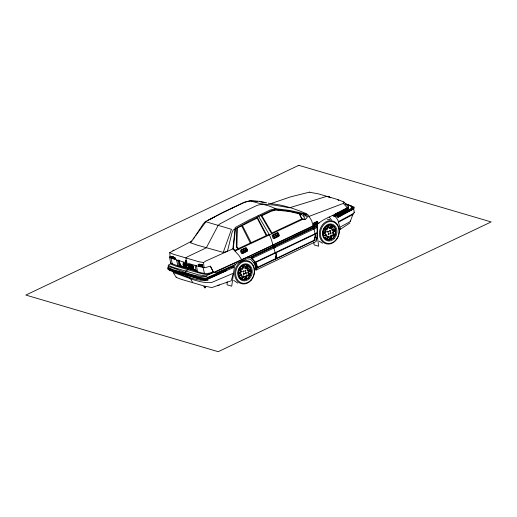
<?xml version="1.0" encoding="UTF-8"?>
<svg xmlns="http://www.w3.org/2000/svg" width="517" height="517" viewBox="0 0 517 517"><rect width="100%" height="100%" fill="white"/><g stroke="black" fill="none" stroke-linecap="round" stroke-linejoin="round"><path stroke-width="0.78" d="M192.091 240.98L169.718 252.626L170.158 257.569M171.599 256.962L171.114 256.354L170.616 257.35L172.2 256.871M171.108 257.02L171.114 256.354M172.775 257.266C173.117 257.065 173.227 257.518 172.943 257.802L173.318 258.08L172.691 257.33M173.15 257.104C170.642 256.859 173.744 257.757 172.148 257.589M174.966 258.959C176.064 259.12 172.962 257.266 174.604 258.196M173.318 258.08L174.494 257.595L175.101 258.177L174.72 258.552M313.709 242.098L314.187 244.929L318.621 246.234L317.257 235.015L317.309 224.313C326.369 216.326 339.016 214.232 348.607 206.974L343.74 201.927L337.582 199.491L318.375 193.836L309.812 192.305M276.627 258.267L276.556 253.291L276.375 252.6L275.206 252.677L275.929 254.629L275.651 259.107L276.627 258.267L314.071 240.334L315.234 236.172L315.17 233.678L311.712 220.759L307.731 214.387L289.442 210.38L275.813 208.706L270.262 209.954L249.013 220.055L235.196 227.512L232.863 248.871L238.802 255.243L241.749 259.87L214.284 272.556M256.128 270.029L255.327 264.361L253.841 262.83L317.283 232.669L317.58 233.012L316.178 241.478L256.128 270.029L254.073 269.422M171.954 257.227C171.502 256.303 171.476 258.177 171.45 256.768L171.844 257.13M171.806 257.078L171.825 256.6L170.849 257.434M174.675 258.752L174.184 257.569M227.209 281.778L227.034 284.789L231.726 286.172L234.175 268.62L235.145 264.594L236.728 263.411L246.977 258.72L250.655 259.243L254.383 263.444L255.876 268.569L316.624 239.481L316.94 237.251M170.868 257.104L171.243 256.943M172.943 257.802L173.615 257.369M238.117 248.871L235.151 250.338L233.309 248.658L235.422 228.999L236.792 228.255L236.392 247.236L238.576 249.31M328.082 196.899L328.709 196.454L330.841 197.83M172.18 257.518L172.116 257.085L173.15 256.878M173.854 257.453L173.55 258.054L174.345 258.028L174.242 257.524L173.344 258.022M172.439 257.201L172.51 257.64L173.247 257.376M173.874 258.17L173.479 257.621M174.248 258.009L174.229 258.364M173.163 257.201L172.924 257.931M190.082 267.063C192.97 269.835 188.498 260.251 189.565 267.018C188.362 266.914 189.913 264.782 188.382 264.342C187.406 265.105 188.653 264.807 188.963 265.021M188.912 266.824C190.767 265.9 187.471 262.927 188.582 265.137M186.32 261.873L186.314 261.279L185.7 260.962M314.071 240.334L315.312 235.933L315.17 233.678L315.732 233.884L317.58 233.012M247.475 250.719L247.397 250.978A0.982 0.866 82.3 0 1 246.977 251.43L242.447 253.582A0.982 0.866 82.3 0 1 241.859 253.608L241.633 253.498A1.157 1.015 82.3 0 1 241.219 252.955L240.579 251.34A1.157 1.015 82.3 0 1 240.502 250.642L240.579 250.377A0.982 0.866 82.3 0 1 241 249.931L245.53 247.779A0.982 0.866 82.3 0 1 246.118 247.746L246.344 247.863A1.157 1.015 82.3 0 1 246.758 248.406L247.397 250.021A1.157 1.015 82.3 0 1 247.475 250.719M200.376 265.105L201.507 264.975C201.901 264.122 200.131 264.478 199.833 264.956L199.627 265.77L200.338 265.35L200.001 265.525M200.04 265.292L200.176 264.782C201.792 266.785 199.614 264.736 201.184 265.305L201.527 265.124L201.733 265.706L201.391 265.887L201.184 265.305M198.735 264.394L198.45 264.769L199.627 264.911L199.394 265.48L199.691 264.497L200.344 264.381L199.691 264.497M191.225 266.449L191.561 267.767M192.557 266.843L192.557 267.438M201.649 266.177L201.888 265.408L202.276 265.24L202.418 265.796L201.733 265.906L202.418 265.796M202.076 265.725L202.276 265.24M223.228 252.406L231.474 229.296L205.934 221.78L190.392 242.738L197.287 245.148L223.228 252.406L227.422 251.385L232.081 232.404L233.225 230L249.879 220.753L270.992 210.716L275.839 209.514L289.313 211.085L301.715 213.799M201.391 265.887L201.733 264.891L202.367 264.775L201.733 264.891M189.041 265.551L188.75 267.127L189.901 267.463L189.112 266.733M340.044 227.118L350.209 221.644L353.098 213.883L352.723 214.581L338.467 222.271L340.432 229.251L349.822 223.047M174.488 258.157L174.494 257.595M173.938 258.28L173.402 257.524L173.499 258.119L174.345 258.028M186.049 266.035L185.441 266.177A1.247 0.575 65.2 0 1 184.97 265.712C182.327 260.723 187.71 264.898 184.588 263.728A0.73 0.336 65.2 0 0 184.485 263.993L185.086 265.706A0.717 0.33 65.2 0 0 185.39 265.816L185.687 265.189L186.081 265.699M198.399 264.575C200.951 264.995 197.145 263.47 198.502 265.059L199.155 265.376L198.379 265.227L198.463 265.544L202.729 266.145L202.16 266.274L201.888 265.408M199.232 264.736L199.665 264.232L198.173 264.394M256.258 264.471L257.188 267.948L257.505 267.315L275.684 258.616M201.171 265.156L201.63 264.73M248.154 275.897L249.058 273.984L247.889 271.91M315.719 223.493L316.1 222.924M332.89 236.017L333.795 234.104L332.625 232.03M238.822 273.357L239.571 272.737L241.652 274.508L241.872 275.496L239.268 275.322L238.822 273.357L240.295 272.75M171.269 257.052C170.881 255.708 170.694 258.022 171.928 256.703M184.033 265.822L183.192 262.823C182.721 266.746 185.519 266.798 183.735 262.83L183.192 262.823M200.583 264.426L200.111 264.82L200.318 265.609L200.945 265.79M193.377 239.016L194.663 237.044M195.523 235.733L203.239 223.919L205.223 221.754L222.62 212.733L243.733 202.69L247.236 201.533M171.289 257.259L171.314 256.871M171.663 257.098L171.689 256.703M183.761 265.266L183.89 264.698M316.527 227.751L316.831 226.394L316.41 226.233L250.299 257.64L252.723 256.962L273.739 246.971L273.596 246.59L274.766 246.48L313.825 227.913L313.657 227.545L316.798 226.763L316.553 227.758L251.915 258.474L253.265 257.841L252.16 257.201M348.187 206.845L348.503 207.698L347.54 208.713L338.124 213.392L347.114 208.59L347.773 207.349M314.2 223.286L314.084 224.061M314 223.525C314.097 221.838 315.086 225.179 314.297 222.976M232.999 267.722L233.128 266.442L207.136 278.288L204.344 278.876L197.921 277.61L172.471 270.12L167.54 268.045L168.413 266.895M309.198 216.326L343.282 203.433L344.199 202.425L343.74 201.927M191.665 266.617C190.495 261.809 190.702 269.428 191.122 265.008C193.196 266.029 191.264 270.734 191.316 266.358M192.996 267.005C193.726 265.874 191.258 264.756 192.201 266.539C193.597 267.076 192.13 265.635 192.369 266.274C193.061 262.306 194.198 273.163 192.447 266.843M190.392 242.738L191.665 241.42M187.102 265.648L186.928 264.245L185.629 263.541L186.398 266.585C187.761 267.076 185.777 264.853 186.941 265.66C188.246 265.234 186.715 263.004 185.629 263.541M315.79 223.266L315.189 222.562C316.482 222.064 315.053 222.775 316.165 223.014M315.906 223.202L315.551 223.383M344.063 213.999L352.277 209.676L353.576 208.422L354.358 212.616L353.344 213.624L338.377 221.625L338.467 222.271M351.179 208.002L352.491 206.787L351.967 206.264L345.143 203.679M306.768 218.103L304.868 219.641L301.844 218.736M314.246 240.612L315.745 235.991L315.732 233.884M231.726 208.403L232.172 208.002M240.172 272.297L240.631 271.328L240.088 267.968M245.265 272.582L246.053 272.698L245.943 273.247L245.284 273.351M327.539 231.215L328.327 231.338L328.017 232.055L327.558 231.984M328.709 196.454L328.65 196.79M241.717 269.195L243.946 266.184L243.494 265.395M326.447 229.315L328.657 225.813M338.066 213.237L338.448 214.116L335.611 215.679L334.906 215.744L334.35 214.684L335.184 214.775L338.066 213.237L337.743 212.92L335.029 214.329M300.991 217.495L299.795 214.561L300.597 214.019L303.608 215.783L305.004 219.57M169.718 252.626L173.428 254.261L198.36 261.602L203.472 262.565L205.656 261.111L233.309 248.658M303.873 216.151L305.902 215.162L302.619 213.534M207.22 220.681L222.95 212.384L244.205 202.283L249.795 200.77L260.096 201.359M246.338 250.874L246.266 249.562L242.454 251.372M278.049 235.797L277.978 234.485L273.532 236.599M343.243 214.406L338.415 217.088L337.717 216.584L352.478 208.448L354.035 207.052L345.569 203.911M299.795 214.561L300.661 214.096M334.906 215.744L338.448 214.116M198.276 264.788L198.618 264.607M199.4 264.181L199.013 264.698L199.678 264.336M198.45 264.769L198.787 264.594M199.323 264.413L199.665 264.232M198.502 265.059L198.845 264.885M198.379 265.227L198.715 265.047M198.463 265.544L198.799 265.363M199.097 264.898L199.627 264.911M200.422 265.008L200.758 264.827M201.404 264.588L201.003 265.124L201.507 264.975M200.247 264.607L201.604 264.626M200.654 265.428L200.279 265.596L200.564 265.958M200.641 265.686L200.977 265.512M201.262 265.376L201.598 265.202M200.706 265.738L200.363 265.919L200.008 264.555M346.888 207.931L335.01 214.148M269.163 234.285L266.287 235.623L257.207 218.109L237.309 227.997L236.935 246.984L239.035 249.097L303.363 219.046M209.301 219.751L212.493 218.161M188.983 268.2L187.852 268.756L177.854 265.925L170.733 263.166L169.434 256.859L169.524 257.311L173.977 259.172L199.064 266.552L204.952 267.735L210.361 266.152L213.566 272.491L216.642 272.776L235.145 264.594M196.098 270.301L180.439 265.686L179.166 266.313L177.906 260.329L179.076 261.163M319.428 222.756L247.863 256.871L205.76 275.968L198.282 274.779L173.35 267.438L168.574 265.454L168.497 265.001L170.817 263.644L170.92 264.129L175.612 266.068L200.544 273.403L206.671 274.656L213.566 272.491L210.361 266.152M213.773 217.528L214.497 217.179M273.603 234.964L277.319 233.193A0.866 0.763 82.3 0 1 278.308 233.69L278.831 234.983A0.866 0.763 82.3 0 1 278.482 236.133L274.76 237.891A0.866 0.763 82.3 0 1 273.771 237.393L273.325 236.069A0.769 0.679 82.3 0 1 273.635 235.041L277.358 233.29A0.769 0.679 82.3 0 1 278.236 233.729L278.476 234.317M245.646 248.367L241.93 250.131A0.769 0.679 82.3 0 0 241.62 251.139L241.846 251.734M241.769 251.766L246.842 249.356M273.48 236.696L278.553 234.285M274.353 237.555L278.417 235.674L277.978 234.485M243.048 252.968L246.764 251.197A0.866 0.763 82.3 0 0 247.107 250.066L246.609 248.761M313.509 223.215L317.386 221.431L317.768 222.633L313.987 224.43L313.509 223.215L313.987 224.43M316.734 222.039L316.766 223.014M316.494 222.148L317.134 221.664L317.412 222.672M317.186 221.819L317.167 222.64M314.569 223.829L314.866 223.887M315.073 223.816L315.299 223.706M313.897 224.417L317.768 222.633M317.309 224.313L241.749 259.87M254.448 263.024L275.548 252.962M276.375 252.6L315.157 234.162M235.035 250.965L239.035 249.097M261.486 215.234L261.835 215.673L271.412 211.227L275.529 210.096L288.919 211.401L300.797 214.238M198.496 265.77L202.742 266.345L202.845 266.791L198.599 266.216L198.851 265.609M198.599 266.216L198.955 266.055M238.479 248.548L266.287 235.623M178.817 259.948L180.291 265.757L179.153 260.607M182.973 264.704L183.916 265.24M185.241 264.336L185.745 264.2M186.301 264.064C187.354 267.082 186.863 262.306 186.521 264.93M185.487 265.279L186.068 265.48M186.398 266.585L186.947 266.598M188.382 265.227L188.498 264.82L188.75 267.127M188.55 267.218L189.901 267.463M247.682 257.22L249.685 257.511L317.192 225.438L317.257 233.568M226.22 270.792L207.414 279.348L204.622 279.936L198.185 278.631L172.736 271.134L167.818 269.105L167.734 268.646M170.849 256.904L171.612 256.542M170.552 257.123L170.927 256.955M171.573 256.626L170.83 256.658M170.616 257.35L170.991 257.182M171.224 257.13L172.219 256.749M171.431 257.246L172.419 256.833M171.457 257.35L172.491 256.923M172.09 257.266L172.465 257.098M172.071 257.466L172.51 257.292M172.652 257.272L173.26 256.917M172.523 257.55L173.26 257.233M172.581 257.757L172.995 257.505M173.214 257.414L173.589 257.253L173.253 257.123M172.833 257.776L173.777 257.356M173.285 257.931L173.66 257.77M173.499 258.119L173.874 257.951M174.08 257.867L174.455 257.699M173.893 258.086L174.617 257.731M174.488 257.989L174.914 257.75M174.113 258.319L175.037 257.931M174.623 258.319L175.101 258.177M174.61 258.506L174.985 258.338M174.733 258.868L175.295 258.616M173.337 250.17L173.35 250.267M192.292 268.11L191.788 268.013M274.617 237.497L273.797 236.547M242.906 252.574L242.085 251.617M315.745 222.756L315.926 222.446M213.314 271.541C205.146 276.556 196.04 270.372 187.852 268.756L188.078 269.738L185.816 271.108L185.435 272.091L185.777 273.383L185.196 273.868L185.461 274.882L186.178 274.902L186.475 276.039L190.295 278.243L192.738 282.676M206.987 276.44C193.875 277.59 180.672 269.939 168.161 266.423L168.09 265.964M208.034 280.388C194.915 281.539 181.713 273.887 169.208 270.372L169.137 269.919M315.603 223.389L315.596 223.577A2.365 2.016 -82.3 0 0 315.771 223.506M328.967 238.77L330.945 237.542L331.21 235.429L330.744 234.964M244.231 278.644L245.963 277.907L246.363 274.889M245.536 268.336L248.121 267.728L248.283 266.72L247.275 266.003L246.305 266.022L244.916 267.47L244.748 267.896L245.381 268.304M329.529 228.236L332.457 227.241L332.366 226.646L330.828 225.78M244.799 268.116L247.721 267.121L247.63 266.526L246.092 265.654M246.266 249.562L246.661 250.784L242.273 252.6M333.568 231.622L334.292 230.996L333.459 228.785M330.201 232.527L330.79 233.102L330.02 233.471M274.004 247.986L275.031 247.494L274.766 246.48M186.126 261.964L186.262 261.298M309.799 192.053L290.696 196.835L270.947 203.562L271.322 203.75C283.348 204.842 295.136 208.92 306.193 213.644L306.529 214.109M246.952 268.575L249.116 268.905L249.562 270.876L248.832 271.496L246.809 269.745M247.934 201.3L249.459 201.378M250.674 200.951L257.602 201.372M327.3 219.26L329.93 219.66M259.612 201.533L264.924 202.444M184.117 265.783L183.173 264.614M317.386 221.431L317.671 222.62M315.984 222.039L316.372 223.241M316.96 222.737L316.688 222.032M315.189 222.562L315.409 223.111M314.362 223.932L314.155 223.279M327.662 236.043L328.444 236.476L326.822 238.331L325.839 238.35L324.831 237.633M242.925 275.923L243.513 276.026L243.526 276.776L242.085 278.211L241.109 278.23M259.902 201.604L266.753 202.89M268.278 203.175L271.322 203.75M199.833 264.956L200.092 265.867L200.428 265.686L199.963 265.596M327.978 196.66L326.641 196.382L289.514 207.789L274.65 205.152L262.487 204.041L257.104 205.359L235.442 215.66L220.003 223.829L218.206 225.289L206.322 247.805L187.432 256.787L185.894 257.931L186.521 262.862M249.685 257.511L251.43 257.873L255.967 263.075L257.188 267.948M187.141 265.57L186.656 265.447M249.795 200.77L269.073 205.979L275.813 208.706M303.266 214.135L306.368 214.813L308.184 216.797L306.969 217.366L305.683 215.796M345.446 204.028L346.939 204.467M338.952 228.811L340.432 229.251M180.291 265.757L195.885 270.346M173.712 271.231L198.644 278.573L206.16 279.768L233.303 267.625L233.587 266.009L205.76 278.249L198.244 277.054L173.311 269.712L168.49 267.651L168.432 267.263M170.739 256.522L171.282 256.846M173.273 272.659L176.284 277.403L181.06 279.238L204.422 286.114L211.905 287.555L231.202 280.789L233.335 273.267L211.569 282.528C198.631 283.671 185.609 276.13 173.273 272.659L173.195 272.207M347.683 204.687L352.691 207.033L351.398 208.286L336.645 216.571L337.84 217.444L338.228 217.243L353.163 209.127L354.449 207.873L353.77 207.459M322.569 243.242L319.144 241.155M237.833 283.122L233.678 280.363M168.904 269.234L173.021 270.947M333.038 215.156L334.867 215.99L347.34 209.249L347.896 208.267L347.702 207.653M324.566 232.249L325.212 232.152L325.361 231.448L325.141 228.385M329.555 231.196L330.214 231.093L330.195 230.317M328.024 234.266L328.683 234.156L328.663 233.387M245.245 270.087L245.594 270.708L244.819 271.076M243.255 270.882L243.488 271.761L242.699 271.638M243.287 274.139L243.953 274.036L243.934 273.267M328.127 196.557L329.335 197.261M323.345 235.254L325.878 235.403L325.645 234.414L324.133 233.096M238.608 275.128L240.773 275.464L241.226 274.863L238.893 272.537M331.546 229.871L333.064 231.183M337.582 199.491L338.732 200.525M258.229 215.673L269.447 234.86L271.444 239.798L275.412 253.459M193.196 266.914L193.694 268.394L192.783 268.006M191.865 266.52L192.402 267.625M343.282 203.433L347.573 207.905M353.88 212.112L354.358 212.616M186.042 261.867L185.719 261.104M251.43 257.873L256.555 263.754L257.505 267.315M193.087 267.14L193.319 268.058L192.867 267.476M329.174 217.075L331.429 219.893M256.794 217.463L257.207 218.109M299.298 213.883L302.057 218.827L271.974 232.96L261.835 215.673M255.54 262.907L256.07 263.78M260.962 215.486L271.354 233.257M191.523 265.628L191.658 266.171L191.29 265.958M257.272 217.237L266.85 235.358M242.337 225.373L251.165 242.66M250.299 243.061L241.62 225.729M335.184 214.775L335.611 215.679M337.743 212.92L338.234 213.98M185.545 264.29C184.543 261.802 183.373 264.568 184.769 265.809A1.247 0.575 65.2 0 0 185.241 266.274L185.797 266.236L185.868 265.57M185.441 264.245L184.789 263.638A0.73 0.336 65.2 0 0 184.685 263.903L185.286 265.615A0.717 0.33 65.2 0 0 185.59 265.719L185.687 265.189M189.765 266.869C192.725 270.986 188.498 260.213 189.965 266.772M338.377 221.625L337.569 219.479L335.449 216.856L332.858 215.563L334.822 216.545L348.077 209.385L348.671 208.332L348.471 207.685M185.739 261.305L186.178 261.945L185.939 260.852M179.082 260.587L180.439 265.686M202.031 264.95L202.393 266.32M199.291 265.085L199.394 265.48M189.565 267.018L189.7 267.554M185.829 263.45L186.747 266.688M183.393 262.733L183.722 264.045M314.368 227.654L314.62 228.676L314.006 228.953L313.825 227.913M204.118 267.567L203.472 262.565M202.386 266.507L202.49 266.953M170.933 257.899L172.297 263.812M203.091 267.36L204.37 273.254M176.588 259.941L177.854 265.925M170.642 262.72L170.733 263.166M196.454 265.783L197.565 271.729M195.135 265.402L196.253 271.341M176.252 277.067L176.284 277.403M350.158 221.005L350.209 221.644M275.645 256.083L275.651 259.107M185.887 260.917A0.743 0.355 67.6 0 1 186.282 260.652A0.743 0.355 67.6 0 1 186.74 261.499A0.743 0.355 67.6 0 1 186.469 261.983M219.227 284.854A3.464 1.667 69 0 1 217.579 285.197M273.26 236.095A0.866 0.763 82.3 0 1 273.596 234.951M243.055 252.981A0.866 0.763 82.3 0 1 242.059 252.464L241.536 251.172A0.866 0.763 82.3 0 1 241.885 250.021L245.607 248.27A0.866 0.763 82.3 0 1 246.596 248.767M245.64 248.354A0.769 0.679 82.3 0 1 246.525 248.806M245.918 266.423A7.613 6.262 -73.6 0 1 246.596 268.123M243.1 277.513A7.613 6.262 -73.6 0 1 241.504 278.275M246.008 266.345A7.742 6.366 -73.6 0 1 246.699 268.071M243.895 277.067A7.742 6.366 -73.6 0 1 241.239 278.476M330.647 226.549A7.613 6.262 -73.6 0 1 331.332 228.243M328.573 237.09A7.613 6.262 -73.6 0 1 325.406 238.589M330.744 226.472A7.742 6.366 -73.6 0 1 331.436 228.191M328.625 237.187A7.742 6.366 -73.6 0 1 325.975 238.602M191.852 267.541L191.374 266.791L191.852 267.541M192.053 267.451L191.574 266.694L192.053 267.451M193.184 267.935L192.705 267.179L193.184 267.935M242.182 266.817L241.969 268.943L242.454 269.415L244.593 265.887L244.147 265.583L242.925 265.977L242.182 266.817M326.912 226.937L326.699 229.063L327.19 229.535L329.323 226.007L328.883 225.709L327.655 226.103L326.912 226.937M191.471 266.158L191.077 265.583L191.471 266.158M193.003 266.462L192.608 265.887L193.003 266.462M247.191 275.516L246.615 278.101L244.89 278.837L244.463 278.547L246.228 275.483L246.751 275.057L247.191 275.516M331.92 235.642L331.352 238.221L329.62 238.957L329.2 238.667L330.964 235.61L331.481 235.183L331.92 235.642M247.307 268.969L247.553 269.964L249.924 271.619L249.769 269.099L247.307 268.969M332.043 229.089L332.282 230.084L334.661 231.739L334.505 229.225L332.043 229.089M247.986 272.22L248.302 276.265L249.717 274.178L248.606 272.123L247.986 272.22M332.722 232.346L333.032 236.385L334.447 234.298L333.336 232.243L332.722 232.346M241.368 271.548L241.213 272.252L240.547 272.336L239.319 270.249L240.224 268.336L240.754 268.161L241.368 271.548M326.104 231.668L325.949 232.372L325.283 232.463L324.056 230.369L324.96 228.456L325.49 228.288L326.104 231.668M326.692 235.203L326.227 235.791L324.004 235.442L323.552 233.477L323.862 232.934L324.308 232.863L326.692 235.203M204.331 286.412C204.713 289.404 206.167 286.185 204.331 286.412M272.246 235.429L272.213 235.565A1.157 1.015 82.3 0 0 272.291 236.263L272.931 237.885A1.157 1.015 82.3 0 0 273.344 238.421L273.571 238.537A0.982 0.866 82.3 0 0 274.159 238.511L278.689 236.353A0.982 0.866 82.3 0 0 279.102 235.901L279.186 235.642A1.157 1.015 82.3 0 0 279.109 234.944L278.469 233.329A1.157 1.015 82.3 0 0 278.056 232.786L277.829 232.669A0.982 0.866 82.3 0 0 277.241 232.702L272.711 234.854A0.982 0.866 82.3 0 0 272.291 235.306L272.246 235.429M190.476 267.211L189.752 265.654L189.823 265.215L190.611 267.263L190.023 265.124L190.469 267.192M329.646 227.59L329.684 228.352L330.273 228.456L333.122 227.435L333.019 226.84L331.481 225.968L329.646 227.59M243.21 271.212L243.229 271.987L243.688 272.052L243.998 271.335L243.21 271.212M243.675 273.493L243.694 274.262L244.147 274.333L244.463 273.609L243.675 273.493M245.207 270.423L245.226 271.192L245.678 271.263L245.866 270.32L245.207 270.423M245.672 272.698L245.691 273.467L246.144 273.538L246.454 272.821L245.672 272.698M327.946 231.338L327.965 232.107L328.418 232.178L328.734 231.454L327.946 231.338M328.411 233.613L328.431 234.382L328.883 234.453L329.2 233.729L328.411 233.613M329.936 230.543L329.956 231.312L330.415 231.383L330.602 230.44L329.936 230.543M330.402 232.818L330.421 233.594L330.88 233.658L331.19 232.941L330.402 232.818M244.438 276.569L242.292 278.573L240.748 277.707L240.967 276.711L243.669 276.143L244.438 276.569M329.167 236.696L327.022 238.699L325.484 237.826L325.704 236.831L328.405 236.263L329.167 236.696M173.027 250.499L173.796 250.209L173.066 250.474M298.781 165.317L25.85 295.065L218.219 351.683L491.15 221.935L298.781 165.317M185.584 260.969A0.743 0.355 67.6 0 0 186.159 262.113A0.743 0.355 67.6 0 0 186.288 261.175A0.743 0.355 67.6 0 0 185.584 260.969M204.202 286.728A0.872 0.401 64.3 0 0 205.049 287.872A0.872 0.401 64.3 0 0 204.9 286.605A0.872 0.401 64.3 0 0 204.202 286.728M204.189 286.78A0.808 0.368 64.3 0 0 204.971 287.833A0.808 0.368 64.3 0 0 204.842 286.664A0.808 0.368 64.3 0 0 204.189 286.78M250.9 280.492A11.878 9.771 -73.6 0 0 248.154 260.904A11.878 9.771 -73.6 0 0 234.783 275.322A11.878 9.771 -73.6 0 0 250.9 280.492M249.569 278.366A8.66 7.128 -73.6 0 0 247.565 264.084A8.66 7.128 -73.6 0 0 237.82 274.598A8.66 7.128 -73.6 0 0 249.569 278.366M248.664 277.532A7.613 6.262 -73.6 0 0 246.9 264.982A7.613 6.262 -73.6 0 0 238.337 274.223A7.613 6.262 -73.6 0 0 248.664 277.532M250.894 280.111A11.167 9.19 -73.6 0 0 248.309 261.692A11.167 9.19 -73.6 0 0 235.746 275.251A11.167 9.19 -73.6 0 0 250.894 280.111M248.082 278.301A7.742 6.366 -73.6 0 0 247.753 265.189A7.742 6.366 -73.6 0 0 238.188 273.286A7.742 6.366 -73.6 0 0 248.082 278.301M335.636 240.612A11.878 9.771 -73.6 0 0 332.883 221.024A11.878 9.771 -73.6 0 0 319.519 235.448A11.878 9.771 -73.6 0 0 335.636 240.612M334.305 238.492A8.66 7.128 -73.6 0 0 332.302 224.204A8.66 7.128 -73.6 0 0 322.55 234.718A8.66 7.128 -73.6 0 0 334.305 238.492M333.394 237.658A7.613 6.262 -73.6 0 0 331.636 225.102A7.613 6.262 -73.6 0 0 323.067 234.343A7.613 6.262 -73.6 0 0 333.394 237.658M335.63 240.231A11.167 9.19 -73.6 0 0 333.045 221.812A11.167 9.19 -73.6 0 0 320.475 235.371A11.167 9.19 -73.6 0 0 335.63 240.231M332.812 238.421A7.742 6.366 -73.6 0 0 332.489 225.309A7.742 6.366 -73.6 0 0 322.925 233.413A7.742 6.366 -73.6 0 0 332.812 238.421"/></g></svg>
